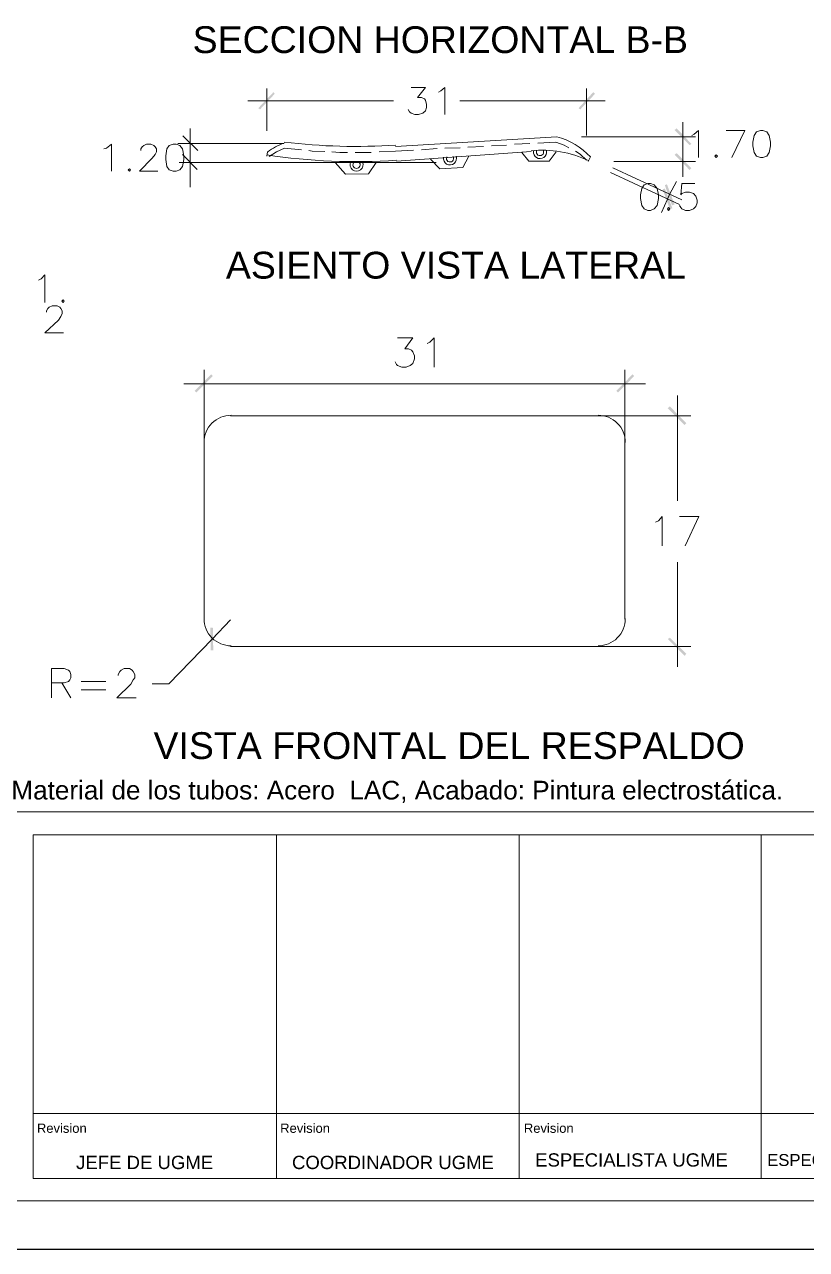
# Model space of a CAD drawing. Header units: inches. Extents: x 0.22 to 6.49, y 0.27 to 4.47.
# Drawn here: x 3.22 to 4.477, y 0.271 to 2.241 of the extents above; entities that cross this region are included whole.
import ezdxf

# ---------------------------------------------------------------- set-up
doc = ezdxf.new("R2010")
doc.units = ezdxf.units.IN
doc.header["$MEASUREMENT"] = 0
for name, color, linetype in [('PDF_PDF10_PDF9_PDF3_PDF5_0', 7, 'Continuous'), ('PDF_PDF10_PDF9_PDF3_PDF5_COTAS', 7, 'Continuous'), ('PDF_PDF10_PDF9_PDF3_PDF5_COTAS-01', 7, 'Continuous'), ('PDF_PDF10_PDF9_PDF3_PDF5_PIEZAS', 7, 'Continuous'), ('PDF_Texto', 7, 'Continuous')]:
    doc.layers.add(name, color=color, linetype=linetype)
doc.layers.add('PDF_PDF10_PDF9_PDF3_PDF5_LINEAS COMPLEMENTARIAS', color=7, linetype='Continuous', true_color=0x7f7f7f)
doc.styles.add('PDF Arial', font='arial.ttf')

msp = doc.modelspace()

# ---------------------------------------------------------------- linework, layer by layer
at = {"layer": 'PDF_PDF10_PDF9_PDF3_PDF5_0', "lineweight": 13}
for points in [[(3.6091, 2.0703), (3.6091, 2.1387)], [(4.1235, 2.0629), (4.1235, 2.1387)], [(3.5787, 2.1184), (3.8129, 2.1184)], [(4.1533, 2.1184), (3.9198, 2.1184)], [(4.2785, 1.9966), (4.2785, 2.0209), (4.2785, 2.0609), (4.2785, 2.0845)], [(4.1154, 2.0609), (4.2988, 2.0609)], [(4.1655, 2.0108), (4.2765, 1.9593)], [(4.1675, 2.0209), (4.2988, 2.0209)], [(4.1621, 2.0033), (4.2731, 1.9519)], [(4.244, 1.939), (4.2535, 1.9607), (4.2568, 1.9681), (4.2684, 1.9891)], [(3.5083, 1.4829), (3.5083, 1.6859)], [(4.1851, 1.4829), (4.1851, 1.6859)], [(3.4758, 1.6636), (4.2183, 1.6636)], [(4.2697, 1.6446), (4.2697, 1.4754)], [(4.0741, 1.6121), (4.2914, 1.6121)], [(4.2697, 1.2081), (4.2697, 1.3766)], [(3.4251, 1.181), (3.4515, 1.181), (3.5212, 1.2528), (3.5509, 1.2839)], [(4.0294, 1.2406), (4.2914, 1.2406)]]:
    msp.add_lwpolyline(points, dxfattribs=at)
at = {"layer": 'PDF_PDF10_PDF9_PDF3_PDF5_0', "lineweight": 18}
for points in [[(3.8413, 2.14), (3.8643, 2.14), (3.8514, 2.1238), (3.8582, 2.1238), (3.8629, 2.1218), (3.8643, 2.1197), (3.8663, 2.113), (3.8663, 2.1082), (3.8643, 2.1028), (3.8602, 2.0988), (3.8535, 2.0967), (3.8474, 2.0967), (3.8413, 2.0988), (3.8386, 2.1008), (3.8366, 2.1048)], [(3.8853, 2.1326), (3.8893, 2.1346), (3.8954, 2.14), (3.8954, 2.0967)], [(4.2927, 2.0629), (4.2968, 2.0649), (4.3035, 2.071), (4.3035, 2.0277)], [(4.357, 2.0277), (4.378, 2.071), (4.3482, 2.071)], [(4.0078, 2.0487), (4.0321, 2.05)], [(4.045, 2.0507), (4.0741, 2.0521), (4.0876, 2.0473), (4.0951, 2.0433)], [(3.6132, 2.029), (3.6247, 2.0365), (3.6376, 2.0426), (3.6653, 2.0399)], [(3.6768, 2.0385), (3.6822, 2.0378), (3.7025, 2.0372)], [(3.7141, 2.0365), (3.7269, 2.0358), (3.7391, 2.0358)], [(3.7513, 2.0358), (3.7716, 2.0358), (3.777, 2.0358)], [(3.7899, 2.0365), (3.8162, 2.0378), (3.8454, 2.0392)], [(3.8582, 2.0399), (3.8833, 2.0419)], [(3.8954, 2.0426), (3.9205, 2.0433)], [(3.9327, 2.0439), (3.9577, 2.0453)], [(3.9706, 2.046), (3.9949, 2.0473)], [(4.1235, 2.023), (4.1134, 2.0331), (4.1059, 2.0378)], [(4.2975, 1.9857), (4.2765, 1.9857), (4.2751, 1.9675), (4.2765, 1.9695), (4.2826, 1.9715), (4.2893, 1.9715), (4.2954, 1.9695), (4.2995, 1.9654), (4.3015, 1.9587), (4.3015, 1.9546), (4.2995, 1.9485), (4.2954, 1.9451), (4.2893, 1.9424), (4.2826, 1.9424), (4.2765, 1.9451), (4.2751, 1.9472), (4.2731, 1.9505)], [(3.2423, 1.8301), (3.2464, 1.8321), (3.2525, 1.8389), (3.2525, 1.7942)], [(3.2552, 1.7786), (3.2552, 1.7807), (3.2572, 1.7847), (3.2592, 1.7868), (3.264, 1.7888), (3.2721, 1.7888), (3.2762, 1.7868), (3.2782, 1.7847), (3.2802, 1.7807), (3.2802, 1.7766), (3.2782, 1.7719), (3.2741, 1.7658), (3.2525, 1.7455), (3.2823, 1.7455)], [(3.8196, 1.7373), (3.844, 1.7373), (3.8311, 1.7197), (3.8372, 1.7197), (3.842, 1.7177), (3.844, 1.715), (3.8467, 1.7082), (3.8467, 1.7035), (3.844, 1.6961), (3.8399, 1.6927), (3.8332, 1.69), (3.8264, 1.69), (3.8196, 1.6927), (3.8176, 1.6947), (3.8156, 1.6988)], [(3.867, 1.7285), (3.8717, 1.7306), (3.8785, 1.7373), (3.8785, 1.69)], [(4.2345, 1.4409), (4.2392, 1.4429), (4.2453, 1.4497), (4.2453, 1.403)], [(4.2819, 1.403), (4.3042, 1.4497), (4.2731, 1.4497)], [(3.2633, 1.158), (3.2633, 1.2054), (3.2836, 1.2054), (3.2904, 1.2027), (3.2924, 1.2006), (3.2944, 1.1959), (3.2944, 1.1905), (3.2924, 1.1871), (3.2904, 1.1844), (3.2836, 1.1824), (3.2633, 1.1824)], [(3.3702, 1.1939), (3.3702, 1.1959), (3.3729, 1.2006), (3.375, 1.2027), (3.3797, 1.2054), (3.3885, 1.2054), (3.3926, 1.2027), (3.3946, 1.2006), (3.3973, 1.1959), (3.3973, 1.1905), (3.3946, 1.1871), (3.3905, 1.1803), (3.3682, 1.158), (3.3993, 1.158)], [(3.3107, 1.1844), (3.3506, 1.1844)], [(3.2795, 1.1824), (3.2944, 1.158)], [(3.3107, 1.1709), (3.3506, 1.1709)]]:
    msp.add_lwpolyline(points, dxfattribs=at)
for points in [[(4.403, 2.071), (4.3969, 2.069), (4.3929, 2.0629), (4.3909, 2.0521), (4.3909, 2.046), (4.3929, 2.0358), (4.3969, 2.0297), (4.403, 2.0277), (4.4071, 2.0277), (4.4132, 2.0297), (4.4172, 2.0358), (4.4193, 2.046), (4.4193, 2.0521), (4.4172, 2.0629), (4.4132, 2.069), (4.4071, 2.071)], [(4.332, 2.0318), (4.3299, 2.0297), (4.332, 2.0277), (4.334, 2.0297)], [(4.2223, 1.9857), (4.2162, 1.9837), (4.2122, 1.9776), (4.2101, 1.9675), (4.2101, 1.9614), (4.2122, 1.9505), (4.2162, 1.9451), (4.2223, 1.9424), (4.2264, 1.9424), (4.2325, 1.9451), (4.2372, 1.9505), (4.2392, 1.9614), (4.2392, 1.9675), (4.2372, 1.9776), (4.2325, 1.9837), (4.2264, 1.9857)], [(4.2555, 1.9472), (4.2535, 1.9451), (4.2555, 1.9424), (4.2575, 1.9451)], [(3.2816, 1.7983), (3.2795, 1.7962), (3.2816, 1.7942), (3.2836, 1.7962)]]:
    msp.add_lwpolyline(points, close=True, dxfattribs=at)
at = {"layer": 'PDF_PDF10_PDF9_PDF3_PDF5_0', "lineweight": 5}
for points in [[(3.4745, 2.0622), (3.4982, 2.0385)], [(3.4975, 2.0081), (3.4738, 2.0324)], [(3.6105, 2.0365), (3.6091, 2.0297)], [(3.8176, 2.0216), (4.0342, 2.0372)], [(4.1262, 2.0209), (4.1296, 2.0284)], [(3.5509, 1.6121), (4.1418, 1.6121), (3.5509, 1.6121)], [(3.5083, 1.5681), (3.5083, 1.2846)], [(4.1851, 1.5681), (4.1851, 1.2846)], [(4.1418, 1.2406), (3.5509, 1.2406)]]:
    msp.add_lwpolyline(points, dxfattribs=at)
msp.add_lwpolyline([(3.8162, 2.0453), (4.0755, 2.0609, -0.139331), (4.1299, 2.0284)], format="xyb", dxfattribs=at)
for centre, radius, start, end in [((3.669, 1.9604), 0.0958, 109.5005, 127.458), ((3.7523, 2.9884), 0.9431, 262.9961, 273.9168), ((3.7523, 2.9884), 0.9675, 261.4966, 273.8892), ((4.0521, 1.8642), 0.175, 64.7205, 95.8776), ((3.552, 1.5692), 0.0437, 89.9999, 180.0001), ((4.1421, 1.5692), 0.0437, 359.9999, 90.0001), ((3.552, 1.2856), 0.0437, 179.9999, 270.0001), ((4.1421, 1.2856), 0.0437, 269.9999, 0.0001)]:
    msp.add_arc(centre, radius, start, end, dxfattribs=at)
at = {"layer": 'PDF_PDF10_PDF9_PDF3_PDF5_0', "transparency": 33554559}
for points in [[(3.62, 2.1326), (3.5983, 2.1048), (3.5956, 2.1069)], [(3.622, 2.1299), (3.62, 2.1326), (3.5983, 2.1048)], [(4.1107, 2.1069), (4.1134, 2.1048), (4.1343, 2.1326)], [(4.1134, 2.1048), (4.1343, 2.1326), (4.1371, 2.1299)], [(4.2684, 2.0744), (4.265, 2.0717), (4.292, 2.0494)], [(4.265, 2.0717), (4.292, 2.0494), (4.2893, 2.0473)], [(4.292, 2.0101), (4.265, 2.0318), (4.2684, 2.0345)], [(4.2893, 2.0074), (4.292, 2.0101), (4.265, 2.0318)], [(4.2616, 1.9458), (4.246, 1.9763), (4.2494, 1.9776)], [(4.2575, 1.9444), (4.2616, 1.9458), (4.246, 1.9763)], [(4.2528, 1.9844), (4.2494, 1.983), (4.265, 1.9519)], [(4.2494, 1.983), (4.265, 1.9519), (4.2609, 1.9505)], [(3.5198, 1.6785), (3.4961, 1.6494), (3.4934, 1.6521)], [(3.5225, 1.6758), (3.5198, 1.6785), (3.4961, 1.6494)], [(4.1716, 1.6521), (4.1743, 1.6494), (4.1973, 1.6785)], [(4.1743, 1.6494), (4.1973, 1.6785), (4.2, 1.6758)], [(4.2839, 1.6), (4.2541, 1.6243), (4.2575, 1.627)], [(4.2812, 1.5972), (4.2839, 1.6), (4.2541, 1.6243)], [(3.5191, 1.2345), (3.5232, 1.2345), (3.5185, 1.271)], [(3.5232, 1.2345), (3.5185, 1.271), (3.5225, 1.271)], [(4.2575, 1.2548), (4.2541, 1.2528), (4.2839, 1.2291)], [(4.2541, 1.2528), (4.2839, 1.2291), (4.2812, 1.2257)]]:
    msp.add_solid(points, dxfattribs=at)
at = {"layer": 'PDF_PDF10_PDF9_PDF3_PDF5_COTAS', "lineweight": 5}
for points in [[(0.2955, 4.3958), (6.4152, 4.3958), (6.4152, 0.3492), (0.2955, 0.3492)], [(3.1956, 0.9746), (6.4152, 0.9746), (6.4152, 0.3492), (3.1956, 0.3492)], [(3.1956, 0.9746), (6.4152, 0.9746), (6.4152, 0.3492), (3.1956, 0.3492)]]:
    msp.add_lwpolyline(points, close=True, dxfattribs=at)
at = {"layer": 'PDF_PDF10_PDF9_PDF3_PDF5_COTAS', "lineweight": 13}
for points in [[(3.486, 1.9796), (3.486, 2.0033), (3.486, 2.05), (3.486, 2.0744)], [(3.6369, 2.05), (3.4663, 2.05)], [(3.8819, 2.0196), (3.4684, 2.0196)]]:
    msp.add_lwpolyline(points, dxfattribs=at)
at = {"layer": 'PDF_PDF10_PDF9_PDF3_PDF5_COTAS', "lineweight": 18}
for points in [[(3.3472, 2.0412), (3.3513, 2.0426), (3.3594, 2.0487), (3.3594, 2.0054)], [(3.4068, 2.0385), (3.4068, 2.0412), (3.4088, 2.0446), (3.4115, 2.0466), (3.4156, 2.0487), (3.423, 2.0487), (3.4278, 2.0466), (3.4298, 2.0446), (3.4318, 2.0412), (3.4318, 2.0365), (3.4298, 2.0324), (3.4251, 2.0263), (3.4048, 2.0054), (3.4339, 2.0054)]]:
    msp.add_lwpolyline(points, dxfattribs=at)
for points in [[(3.4589, 2.0487), (3.4521, 2.0466), (3.4487, 2.0412), (3.4467, 2.0304), (3.4467, 2.0243), (3.4487, 2.0128), (3.4521, 2.0074), (3.4589, 2.0054), (3.4636, 2.0054), (3.4697, 2.0074), (3.4738, 2.0128), (3.4758, 2.0243), (3.4758, 2.0304), (3.4738, 2.0412), (3.4697, 2.0466), (3.4636, 2.0487)], [(3.3885, 2.0094), (3.3865, 2.0074), (3.3885, 2.0054), (3.3899, 2.0074)]]:
    msp.add_lwpolyline(points, close=True, dxfattribs=at)
at = {"layer": 'PDF_PDF10_PDF9_PDF3_PDF5_COTAS-01', "lineweight": 18}
for points in [[(4.0193, 2.0358), (4.0308, 2.0216), (4.0633, 2.0216), (4.0748, 2.0365)], [(3.7195, 2.0196), (3.7357, 2.0006), (3.7729, 2.0013), (3.7851, 2.0196)], [(3.8724, 2.025), (3.8873, 2.0094), (3.9245, 2.0114), (3.934, 2.0297)]]:
    msp.add_lwpolyline(points, dxfattribs=at)
at = {"layer": 'PDF_PDF10_PDF9_PDF3_PDF5_COTAS-01', "lineweight": 13}
for centre, radius, start, end in [((4.0487, 2.0362), 0.0105, 171.39, 11.1562), ((4.0487, 2.0362), 0.00575, 161.6653, 20.8819), ((3.7536, 2.0158), 0.0105, 155.0888, 25.0345), ((3.7536, 2.0158), 0.00575, 132.82, 47.3067), ((3.9039, 2.026), 0.0105, 168.5838, 19.593), ((3.9039, 2.026), 0.00575, 156.1284, 32.0483)]:
    msp.add_arc(centre, radius, start, end, dxfattribs=at)
at = {"layer": 'PDF_PDF10_PDF9_PDF3_PDF5_LINEAS COMPLEMENTARIAS', "lineweight": 5}
for points in [[(3.6247, 0.3851), (3.2335, 0.3851), (4.7942, 0.3851), (4.7942, 0.938), (3.2335, 0.938), (3.2335, 0.3851), (3.2335, 0.7546)], [(4.0152, 0.3851), (3.6247, 0.3851), (3.6247, 0.938)], [(4.4044, 0.3851), (4.0152, 0.3851), (4.0152, 0.938)], [(4.7942, 0.3851), (4.4044, 0.3851), (4.4044, 0.938)], [(3.2335, 0.4893), (3.6247, 0.4893), (4.0152, 0.4893), (4.4044, 0.4893), (4.7942, 0.4893)]]:
    msp.add_lwpolyline(points, dxfattribs=at)
at = {"layer": 'PDF_PDF10_PDF9_PDF3_PDF5_PIEZAS', "lineweight": 25}
msp.add_lwpolyline([(6.4943, 4.4743), (6.4943, 0.2707), (0.217, 0.2707), (0.217, 4.4743)], close=True, dxfattribs=at)

# ---------------------------------------------------------------- texts
at = {"layer": 'PDF_Texto', "attachment_point": 7, "style": 'PDF Arial'}
for s, insert, char_height in [('SECCION HORIZONTAL B-B', (3.49, 2.1949), 0.043129), ('ASIENTO VISTA LATERAL', (3.5435, 1.8321), 0.043129), ('VISTA FRONTAL DEL RESPALDO', (3.4271, 1.0592), 0.043129), ('Revision', (3.2396, 0.4582), 0.01495), ('Revision', (3.6308, 0.4582), 0.01495), ('Revision', (4.0227, 0.4582), 0.01495), ('JEFE DE UGME', (3.3026, 0.3998), 0.021353), ('COORDINADOR UGME', (3.6498, 0.3998), 0.021353), ('ESPECIALISTA UGME', (4.0409, 0.4038), 0.021353), ('ESPECIALISTA DE DISEÑO', (4.4139, 0.4048), 0.019219)]:
    msp.add_mtext(s, dxfattribs=dict(at, insert=insert, char_height=char_height))
at = {"layer": 'PDF_Texto', "insert": (3.1985, 0.9891), "char_height": 0.030051, "width": 1.26178, "attachment_point": 7, "style": 'PDF Arial'}
msp.add_mtext('Material de los tubos: Acero  LAC, Acabado: Pintura electrostática.', dxfattribs=at)

doc.saveas('drawing.dxf')
